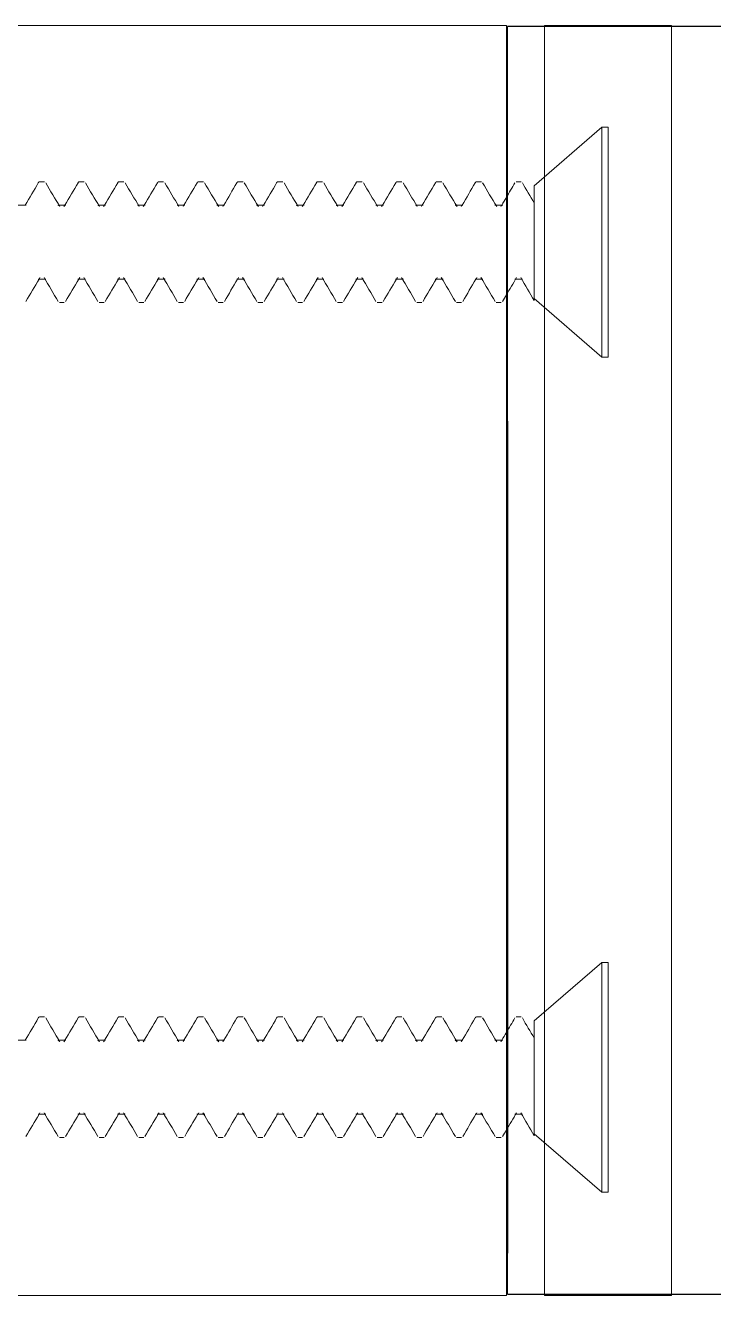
# Model space of a CAD drawing. Header units: inches. Extents: x 0 to 7, y 0 to 11.2.
# Drawn here: x 2.325 to 3.408, y 8.665 to 10.665 of the extents above; entities that cross this region are included whole.
import ezdxf

# ---------------------------------------------------------------- set-up
doc = ezdxf.new("R2010")
doc.units = ezdxf.units.IN
doc.header["$LTSCALE"] = 0.5
doc.header["$MEASUREMENT"] = 0
for name, color, linetype, lineweight in [('FABRIC-ROLL', 7, 'Continuous', 30), ('SHADE-BRACKET', 7, 'Continuous', 30), ('SHADE-BRACKET_SCREW', 7, 'Continuous', 5), ('SUB-BRACKET', 7, 'Continuous', 18)]:
    doc.layers.add(name, color=color, linetype=linetype, lineweight=lineweight)

# ---------------------------------------------------------------- blocks, each defined once
blk = doc.blocks.new('SCREWS-085601')
at = {"layer": 'SHADE-BRACKET_SCREW', "extrusion": (0, 1, 0)}
for p, q in [((-2.2485, 4.909), (-2.3545, 4.8169)), ((-2.2485, 4.547), (-2.2485, 4.909)), ((-2.2385, 4.909), (-2.2485, 4.909)), ((-2.2385, 4.909), (-2.2385, 4.547)), ((-3.1252, 4.823), (-3.133, 4.823)), ((-3.0627, 4.823), (-3.0705, 4.823)), ((-3.0002, 4.823), (-3.008, 4.823)), ((-2.9377, 4.823), (-2.9455, 4.823)), ((-2.8752, 4.823), (-2.883, 4.823)), ((-2.8127, 4.823), (-2.8205, 4.823)), ((-2.7502, 4.823), (-2.758, 4.823)), ((-2.6877, 4.823), (-2.6955, 4.823)), ((-2.6252, 4.823), (-2.633, 4.823)), ((-2.5627, 4.823), (-2.5705, 4.823)), ((-2.5002, 4.823), (-2.508, 4.823)), ((-2.4377, 4.823), (-2.4455, 4.823)), ((-2.3752, 4.823), (-2.383, 4.823)), ((-2.3545, 4.8169), (-2.3545, 4.6392)), ((-3.1542, 4.7863), (-3.1665, 4.7863)), ((-3.0917, 4.7863), (-3.104, 4.7863)), ((-3.0292, 4.7863), (-3.0415, 4.7863)), ((-2.9667, 4.7863), (-2.979, 4.7863)), ((-2.9042, 4.7863), (-2.9165, 4.7863)), ((-2.8417, 4.7863), (-2.854, 4.7863)), ((-2.7792, 4.7863), (-2.7915, 4.7863)), ((-2.7167, 4.7863), (-2.729, 4.7863)), ((-2.6542, 4.7863), (-2.6665, 4.7863)), ((-2.5917, 4.7863), (-2.604, 4.7863)), ((-2.5292, 4.7863), (-2.5415, 4.7863)), ((-2.4667, 4.7863), (-2.479, 4.7863)), ((-2.4042, 4.7863), (-2.4165, 4.7863)), ((-3.123, 4.6698), (-3.1353, 4.6698)), ((-3.0605, 4.6698), (-3.0728, 4.6698)), ((-2.998, 4.6698), (-3.0103, 4.6698)), ((-2.9355, 4.6698), (-2.9478, 4.6698)), ((-2.873, 4.6698), (-2.8853, 4.6698)), ((-2.8105, 4.6698), (-2.8228, 4.6698)), ((-2.748, 4.6698), (-2.7603, 4.6698)), ((-2.6855, 4.6698), (-2.6978, 4.6698)), ((-2.623, 4.6698), (-2.6353, 4.6698)), ((-2.5605, 4.6698), (-2.5728, 4.6698)), ((-2.498, 4.6698), (-2.5103, 4.6698)), ((-2.4355, 4.6698), (-2.4478, 4.6698)), ((-2.373, 4.6698), (-2.3853, 4.6698)), ((-3.1018, 4.633), (-3.094, 4.633)), ((-3.0393, 4.633), (-3.0315, 4.633)), ((-2.9768, 4.633), (-2.969, 4.633)), ((-2.9143, 4.633), (-2.9065, 4.633)), ((-2.8518, 4.633), (-2.844, 4.633)), ((-2.7893, 4.633), (-2.7815, 4.633)), ((-2.7268, 4.633), (-2.719, 4.633)), ((-2.6643, 4.633), (-2.6565, 4.633)), ((-2.6018, 4.633), (-2.594, 4.633)), ((-2.5393, 4.633), (-2.5315, 4.633)), ((-2.4768, 4.633), (-2.469, 4.633)), ((-2.4143, 4.633), (-2.4065, 4.633)), ((-2.2485, 4.547), (-2.3545, 4.6392)), ((-2.2385, 4.547), (-2.2485, 4.547)), ((-2.2485, 3.594), (-2.3545, 3.5019)), ((-2.2485, 3.232), (-2.2485, 3.594)), ((-2.2385, 3.594), (-2.2485, 3.594)), ((-2.2385, 3.594), (-2.2385, 3.232)), ((-3.1252, 3.508), (-3.133, 3.508)), ((-3.0627, 3.508), (-3.0705, 3.508)), ((-3.0002, 3.508), (-3.008, 3.508)), ((-2.9377, 3.508), (-2.9455, 3.508)), ((-2.8752, 3.508), (-2.883, 3.508)), ((-2.8127, 3.508), (-2.8205, 3.508)), ((-2.7502, 3.508), (-2.758, 3.508)), ((-2.6877, 3.508), (-2.6955, 3.508)), ((-2.6252, 3.508), (-2.633, 3.508)), ((-2.5627, 3.508), (-2.5705, 3.508)), ((-2.5002, 3.508), (-2.508, 3.508)), ((-2.4377, 3.508), (-2.4455, 3.508)), ((-2.3752, 3.508), (-2.383, 3.508)), ((-2.3545, 3.5019), (-2.3545, 3.3242)), ((-3.1542, 3.4713), (-3.1665, 3.4713)), ((-3.0917, 3.4713), (-3.104, 3.4713)), ((-3.0292, 3.4713), (-3.0415, 3.4713)), ((-2.9667, 3.4713), (-2.979, 3.4713)), ((-2.9042, 3.4713), (-2.9165, 3.4713)), ((-2.8417, 3.4713), (-2.854, 3.4713)), ((-2.7792, 3.4713), (-2.7915, 3.4713)), ((-2.7167, 3.4713), (-2.729, 3.4713)), ((-2.6542, 3.4713), (-2.6665, 3.4713)), ((-2.5917, 3.4713), (-2.604, 3.4713)), ((-2.5292, 3.4713), (-2.5415, 3.4713)), ((-2.4667, 3.4713), (-2.479, 3.4713)), ((-2.4042, 3.4713), (-2.4165, 3.4713)), ((-3.123, 3.3548), (-3.1353, 3.3548)), ((-3.0605, 3.3548), (-3.0728, 3.3548)), ((-2.998, 3.3548), (-3.0103, 3.3548)), ((-2.9355, 3.3548), (-2.9478, 3.3548)), ((-2.873, 3.3548), (-2.8853, 3.3548)), ((-2.8105, 3.3548), (-2.8228, 3.3548)), ((-2.748, 3.3548), (-2.7603, 3.3548)), ((-2.6855, 3.3548), (-2.6978, 3.3548)), ((-2.623, 3.3548), (-2.6353, 3.3548)), ((-2.5605, 3.3548), (-2.5728, 3.3548)), ((-2.498, 3.3548), (-2.5103, 3.3548)), ((-2.4355, 3.3548), (-2.4478, 3.3548)), ((-2.373, 3.3548), (-2.3853, 3.3548)), ((-2.2485, 3.232), (-2.3545, 3.3242)), ((-3.1018, 3.318), (-3.094, 3.318)), ((-3.0393, 3.318), (-3.0315, 3.318)), ((-2.9768, 3.318), (-2.969, 3.318)), ((-2.9143, 3.318), (-2.9065, 3.318)), ((-2.8518, 3.318), (-2.844, 3.318)), ((-2.7893, 3.318), (-2.7815, 3.318)), ((-2.7268, 3.318), (-2.719, 3.318)), ((-2.6643, 3.318), (-2.6565, 3.318)), ((-2.6018, 3.318), (-2.594, 3.318)), ((-2.5393, 3.318), (-2.5315, 3.318)), ((-2.4768, 3.318), (-2.469, 3.318)), ((-2.4143, 3.318), (-2.4065, 3.318)), ((-2.2385, 3.232), (-2.2485, 3.232))]:
    blk.add_line(p, q, dxfattribs=at)
at = {"layer": 'SHADE-BRACKET_SCREW'}
for points in [[(-3.1557, 4.7863), (-3.1487, 4.798), (-3.1418, 4.8097), (-3.1349, 4.8214)], [(-3.1233, 4.8214), (-3.116, 4.8089), (-3.1086, 4.7964), (-3.1011, 4.784)], [(-3.0932, 4.7863), (-3.0862, 4.798), (-3.0793, 4.8097), (-3.0724, 4.8214)], [(-3.0608, 4.8214), (-3.0535, 4.8089), (-3.0461, 4.7964), (-3.0386, 4.784)], [(-3.0307, 4.7863), (-3.0237, 4.798), (-3.0168, 4.8097), (-3.0099, 4.8214)], [(-2.9983, 4.8214), (-2.991, 4.8089), (-2.9836, 4.7964), (-2.9761, 4.784)], [(-2.9682, 4.7863), (-2.9612, 4.798), (-2.9543, 4.8097), (-2.9474, 4.8214)], [(-2.9358, 4.8214), (-2.9285, 4.8089), (-2.9211, 4.7964), (-2.9136, 4.784)], [(-2.9057, 4.7863), (-2.8987, 4.798), (-2.8918, 4.8097), (-2.8849, 4.8214)], [(-2.8733, 4.8214), (-2.866, 4.8089), (-2.8586, 4.7964), (-2.8511, 4.784)], [(-2.8432, 4.7863), (-2.8362, 4.798), (-2.8293, 4.8097), (-2.8224, 4.8214)], [(-2.8108, 4.8214), (-2.8035, 4.8089), (-2.7961, 4.7964), (-2.7886, 4.784)], [(-2.7807, 4.7863), (-2.7737, 4.798), (-2.7668, 4.8097), (-2.7599, 4.8214)], [(-2.7483, 4.8214), (-2.741, 4.8089), (-2.7336, 4.7964), (-2.7261, 4.784)], [(-2.7182, 4.7863), (-2.7112, 4.798), (-2.7043, 4.8097), (-2.6974, 4.8214)], [(-2.6858, 4.8214), (-2.6785, 4.8089), (-2.6711, 4.7964), (-2.6636, 4.784)], [(-2.6557, 4.7863), (-2.6487, 4.798), (-2.6418, 4.8097), (-2.6349, 4.8214)], [(-2.6233, 4.8214), (-2.616, 4.8089), (-2.6086, 4.7964), (-2.6011, 4.784)], [(-2.5932, 4.7863), (-2.5862, 4.798), (-2.5793, 4.8097), (-2.5724, 4.8214)], [(-2.5608, 4.8214), (-2.5535, 4.8089), (-2.5461, 4.7964), (-2.5386, 4.784)], [(-2.5307, 4.7863), (-2.5237, 4.798), (-2.5168, 4.8097), (-2.5099, 4.8214)], [(-2.4983, 4.8214), (-2.491, 4.8089), (-2.4836, 4.7964), (-2.4761, 4.784)], [(-2.4682, 4.7863), (-2.4612, 4.798), (-2.4543, 4.8097), (-2.4474, 4.8214)], [(-2.4358, 4.8214), (-2.4285, 4.8089), (-2.4211, 4.7964), (-2.4136, 4.784)], [(-2.3985, 4.7984), (-2.394, 4.8061), (-2.3894, 4.8138), (-2.3849, 4.8214)], [(-2.3733, 4.8214), (-2.3671, 4.8108), (-2.3608, 4.8002), (-2.3545, 4.7896)], [(-3.0947, 4.784), (-3.0942, 4.7847), (-3.0937, 4.7855), (-3.0932, 4.7863)], [(-3.0322, 4.784), (-3.0317, 4.7847), (-3.0312, 4.7855), (-3.0307, 4.7863)], [(-2.9697, 4.784), (-2.9692, 4.7847), (-2.9687, 4.7855), (-2.9682, 4.7863)], [(-2.9072, 4.784), (-2.9067, 4.7847), (-2.9062, 4.7855), (-2.9057, 4.7863)], [(-2.8447, 4.784), (-2.8442, 4.7847), (-2.8437, 4.7855), (-2.8432, 4.7863)], [(-2.7822, 4.784), (-2.7817, 4.7847), (-2.7812, 4.7855), (-2.7807, 4.7863)], [(-2.7197, 4.784), (-2.7192, 4.7847), (-2.7187, 4.7855), (-2.7182, 4.7863)], [(-2.6572, 4.784), (-2.6567, 4.7847), (-2.6562, 4.7855), (-2.6557, 4.7863)], [(-2.5947, 4.784), (-2.5942, 4.7847), (-2.5937, 4.7855), (-2.5932, 4.7863)], [(-2.5322, 4.784), (-2.5317, 4.7847), (-2.5312, 4.7855), (-2.5307, 4.7863)], [(-2.4697, 4.784), (-2.4692, 4.7847), (-2.4687, 4.7855), (-2.4682, 4.7863)], [(-2.4072, 4.784), (-2.4067, 4.7847), (-2.4062, 4.7855), (-2.4057, 4.7863)], [(-2.4057, 4.7863), (-2.4033, 4.7904), (-2.4009, 4.7944), (-2.3985, 4.7984)], [(-3.1338, 4.6698), (-3.1408, 4.6581), (-3.1477, 4.6464), (-3.1546, 4.6347)], [(-3.1323, 4.6721), (-3.1328, 4.6713), (-3.1333, 4.6706), (-3.1338, 4.6698)], [(-3.1037, 4.6347), (-3.111, 4.6472), (-3.1184, 4.6597), (-3.1259, 4.6721)], [(-3.0713, 4.6698), (-3.0783, 4.6581), (-3.0852, 4.6464), (-3.0921, 4.6347)], [(-3.0698, 4.6721), (-3.0703, 4.6713), (-3.0708, 4.6706), (-3.0713, 4.6698)], [(-3.0412, 4.6347), (-3.0485, 4.6472), (-3.0559, 4.6597), (-3.0634, 4.6721)], [(-3.0088, 4.6698), (-3.0158, 4.6581), (-3.0227, 4.6464), (-3.0296, 4.6347)], [(-3.0073, 4.6721), (-3.0078, 4.6713), (-3.0083, 4.6706), (-3.0088, 4.6698)], [(-2.9787, 4.6347), (-2.986, 4.6472), (-2.9934, 4.6597), (-3.0009, 4.6721)], [(-2.9463, 4.6698), (-2.9533, 4.6581), (-2.9602, 4.6464), (-2.9671, 4.6347)], [(-2.9448, 4.6721), (-2.9453, 4.6713), (-2.9458, 4.6706), (-2.9463, 4.6698)], [(-2.9162, 4.6347), (-2.9235, 4.6472), (-2.9309, 4.6597), (-2.9384, 4.6721)], [(-2.8838, 4.6698), (-2.8908, 4.6581), (-2.8977, 4.6464), (-2.9046, 4.6347)], [(-2.8823, 4.6721), (-2.8828, 4.6713), (-2.8833, 4.6706), (-2.8838, 4.6698)], [(-2.8537, 4.6347), (-2.861, 4.6472), (-2.8684, 4.6597), (-2.8759, 4.6721)], [(-2.8213, 4.6698), (-2.8283, 4.6581), (-2.8352, 4.6464), (-2.8421, 4.6347)], [(-2.8198, 4.6721), (-2.8203, 4.6713), (-2.8208, 4.6706), (-2.8213, 4.6698)], [(-2.7912, 4.6347), (-2.7985, 4.6472), (-2.8059, 4.6597), (-2.8134, 4.6721)], [(-2.7588, 4.6698), (-2.7658, 4.6581), (-2.7727, 4.6464), (-2.7796, 4.6347)], [(-2.7573, 4.6721), (-2.7578, 4.6713), (-2.7583, 4.6706), (-2.7588, 4.6698)], [(-2.7287, 4.6347), (-2.736, 4.6472), (-2.7434, 4.6597), (-2.7509, 4.6721)], [(-2.6963, 4.6698), (-2.7033, 4.6581), (-2.7102, 4.6464), (-2.7171, 4.6347)], [(-2.6948, 4.6721), (-2.6953, 4.6713), (-2.6958, 4.6706), (-2.6963, 4.6698)], [(-2.6662, 4.6347), (-2.6735, 4.6472), (-2.6809, 4.6597), (-2.6884, 4.6721)], [(-2.6338, 4.6698), (-2.6408, 4.6581), (-2.6477, 4.6464), (-2.6546, 4.6347)], [(-2.6323, 4.6721), (-2.6328, 4.6713), (-2.6333, 4.6706), (-2.6338, 4.6698)], [(-2.6037, 4.6347), (-2.611, 4.6472), (-2.6184, 4.6597), (-2.6259, 4.6721)], [(-2.5713, 4.6698), (-2.5783, 4.6581), (-2.5852, 4.6464), (-2.5921, 4.6347)], [(-2.5698, 4.6721), (-2.5703, 4.6713), (-2.5708, 4.6706), (-2.5713, 4.6698)], [(-2.5412, 4.6347), (-2.5485, 4.6472), (-2.5559, 4.6597), (-2.5634, 4.6721)], [(-2.5088, 4.6698), (-2.5158, 4.6581), (-2.5227, 4.6464), (-2.5296, 4.6347)], [(-2.5073, 4.6721), (-2.5078, 4.6713), (-2.5083, 4.6706), (-2.5088, 4.6698)], [(-2.4787, 4.6347), (-2.486, 4.6472), (-2.4934, 4.6597), (-2.5009, 4.6721)], [(-2.4463, 4.6698), (-2.4533, 4.6581), (-2.4602, 4.6464), (-2.4671, 4.6347)], [(-2.4448, 4.6721), (-2.4453, 4.6713), (-2.4458, 4.6706), (-2.4463, 4.6698)], [(-2.4162, 4.6347), (-2.4235, 4.6472), (-2.4309, 4.6597), (-2.4384, 4.6721)], [(-2.3823, 4.6721), (-2.3878, 4.6631), (-2.3931, 4.654), (-2.3985, 4.645)], [(-2.3545, 4.636), (-2.3616, 4.6481), (-2.3687, 4.6602), (-2.3759, 4.6721)], [(-2.3985, 4.645), (-2.4005, 4.6415), (-2.4025, 4.6381), (-2.4046, 4.6347)], [(-2.3545, 4.636), (-2.3545, 4.636), (-2.3545, 4.6361), (-2.3545, 4.6392)], [(-3.1557, 3.4713), (-3.1487, 3.483), (-3.1418, 3.4947), (-3.1349, 3.5064)], [(-3.1233, 3.5064), (-3.116, 3.4939), (-3.1086, 3.4814), (-3.1011, 3.469)], [(-3.0932, 3.4713), (-3.0862, 3.483), (-3.0793, 3.4947), (-3.0724, 3.5064)], [(-3.0608, 3.5064), (-3.0535, 3.4939), (-3.0461, 3.4814), (-3.0386, 3.469)], [(-3.0307, 3.4713), (-3.0237, 3.483), (-3.0168, 3.4947), (-3.0099, 3.5064)], [(-2.9983, 3.5064), (-2.991, 3.4939), (-2.9836, 3.4814), (-2.9761, 3.469)], [(-2.9682, 3.4713), (-2.9612, 3.483), (-2.9543, 3.4947), (-2.9474, 3.5064)], [(-2.9358, 3.5064), (-2.9285, 3.4939), (-2.9211, 3.4814), (-2.9136, 3.469)], [(-2.9057, 3.4713), (-2.8987, 3.483), (-2.8918, 3.4947), (-2.8849, 3.5064)], [(-2.8733, 3.5064), (-2.866, 3.4939), (-2.8586, 3.4814), (-2.8511, 3.469)], [(-2.8432, 3.4713), (-2.8362, 3.483), (-2.8293, 3.4947), (-2.8224, 3.5064)], [(-2.8108, 3.5064), (-2.8035, 3.4939), (-2.7961, 3.4814), (-2.7886, 3.469)], [(-2.7807, 3.4713), (-2.7737, 3.483), (-2.7668, 3.4947), (-2.7599, 3.5064)], [(-2.7483, 3.5064), (-2.741, 3.4939), (-2.7336, 3.4814), (-2.7261, 3.469)], [(-2.7182, 3.4713), (-2.7112, 3.483), (-2.7043, 3.4947), (-2.6974, 3.5064)], [(-2.6858, 3.5064), (-2.6785, 3.4939), (-2.6711, 3.4814), (-2.6636, 3.469)], [(-2.6557, 3.4713), (-2.6487, 3.483), (-2.6418, 3.4947), (-2.6349, 3.5064)], [(-2.6233, 3.5064), (-2.616, 3.4939), (-2.6086, 3.4814), (-2.6011, 3.469)], [(-2.5932, 3.4713), (-2.5862, 3.483), (-2.5793, 3.4947), (-2.5724, 3.5064)], [(-2.5608, 3.5064), (-2.5535, 3.4939), (-2.5461, 3.4814), (-2.5386, 3.469)], [(-2.5307, 3.4713), (-2.5237, 3.483), (-2.5168, 3.4947), (-2.5099, 3.5064)], [(-2.4983, 3.5064), (-2.491, 3.4939), (-2.4836, 3.4814), (-2.4761, 3.469)], [(-2.4682, 3.4713), (-2.4612, 3.483), (-2.4543, 3.4947), (-2.4474, 3.5064)], [(-2.4358, 3.5064), (-2.4285, 3.4939), (-2.4211, 3.4814), (-2.4136, 3.469)], [(-2.3985, 3.4834), (-2.394, 3.4911), (-2.3894, 3.4988), (-2.3849, 3.5064)], [(-2.3733, 3.5064), (-2.3671, 3.4958), (-2.3608, 3.4852), (-2.3545, 3.4746)], [(-2.4057, 3.4713), (-2.4033, 3.4754), (-2.4009, 3.4794), (-2.3985, 3.4834)], [(-3.0947, 3.469), (-3.0942, 3.4697), (-3.0937, 3.4705), (-3.0932, 3.4713)], [(-3.0322, 3.469), (-3.0317, 3.4697), (-3.0312, 3.4705), (-3.0307, 3.4713)], [(-2.9697, 3.469), (-2.9692, 3.4697), (-2.9687, 3.4705), (-2.9682, 3.4713)], [(-2.9072, 3.469), (-2.9067, 3.4697), (-2.9062, 3.4705), (-2.9057, 3.4713)], [(-2.8447, 3.469), (-2.8442, 3.4697), (-2.8437, 3.4705), (-2.8432, 3.4713)], [(-2.7822, 3.469), (-2.7817, 3.4697), (-2.7812, 3.4705), (-2.7807, 3.4713)], [(-2.7197, 3.469), (-2.7192, 3.4697), (-2.7187, 3.4705), (-2.7182, 3.4713)], [(-2.6572, 3.469), (-2.6567, 3.4697), (-2.6562, 3.4705), (-2.6557, 3.4713)], [(-2.5947, 3.469), (-2.5942, 3.4697), (-2.5937, 3.4705), (-2.5932, 3.4713)], [(-2.5322, 3.469), (-2.5317, 3.4697), (-2.5312, 3.4705), (-2.5307, 3.4713)], [(-2.4697, 3.469), (-2.4692, 3.4697), (-2.4687, 3.4705), (-2.4682, 3.4713)], [(-2.4072, 3.469), (-2.4067, 3.4697), (-2.4062, 3.4705), (-2.4057, 3.4713)], [(-3.1338, 3.3548), (-3.1408, 3.3431), (-3.1477, 3.3314), (-3.1546, 3.3197)], [(-3.1323, 3.3571), (-3.1328, 3.3563), (-3.1333, 3.3556), (-3.1338, 3.3548)], [(-3.1037, 3.3197), (-3.111, 3.3322), (-3.1184, 3.3447), (-3.1259, 3.3571)], [(-3.0713, 3.3548), (-3.0783, 3.3431), (-3.0852, 3.3314), (-3.0921, 3.3197)], [(-3.0698, 3.3571), (-3.0703, 3.3563), (-3.0708, 3.3556), (-3.0713, 3.3548)], [(-3.0412, 3.3197), (-3.0485, 3.3322), (-3.0559, 3.3447), (-3.0634, 3.3571)], [(-3.0088, 3.3548), (-3.0158, 3.3431), (-3.0227, 3.3314), (-3.0296, 3.3197)], [(-3.0073, 3.3571), (-3.0078, 3.3563), (-3.0083, 3.3556), (-3.0088, 3.3548)], [(-2.9787, 3.3197), (-2.986, 3.3322), (-2.9934, 3.3447), (-3.0009, 3.3571)], [(-2.9463, 3.3548), (-2.9533, 3.3431), (-2.9602, 3.3314), (-2.9671, 3.3197)], [(-2.9448, 3.3571), (-2.9453, 3.3563), (-2.9458, 3.3556), (-2.9463, 3.3548)], [(-2.9162, 3.3197), (-2.9235, 3.3322), (-2.9309, 3.3447), (-2.9384, 3.3571)], [(-2.8838, 3.3548), (-2.8908, 3.3431), (-2.8977, 3.3314), (-2.9046, 3.3197)], [(-2.8823, 3.3571), (-2.8828, 3.3563), (-2.8833, 3.3556), (-2.8838, 3.3548)], [(-2.8537, 3.3197), (-2.861, 3.3322), (-2.8684, 3.3447), (-2.8759, 3.3571)], [(-2.8213, 3.3548), (-2.8283, 3.3431), (-2.8352, 3.3314), (-2.8421, 3.3197)], [(-2.8198, 3.3571), (-2.8203, 3.3563), (-2.8208, 3.3556), (-2.8213, 3.3548)], [(-2.7912, 3.3197), (-2.7985, 3.3322), (-2.8059, 3.3447), (-2.8134, 3.3571)], [(-2.7588, 3.3548), (-2.7658, 3.3431), (-2.7727, 3.3314), (-2.7796, 3.3197)], [(-2.7573, 3.3571), (-2.7578, 3.3563), (-2.7583, 3.3556), (-2.7588, 3.3548)], [(-2.7287, 3.3197), (-2.736, 3.3322), (-2.7434, 3.3447), (-2.7509, 3.3571)], [(-2.6963, 3.3548), (-2.7033, 3.3431), (-2.7102, 3.3314), (-2.7171, 3.3197)], [(-2.6948, 3.3571), (-2.6953, 3.3563), (-2.6958, 3.3556), (-2.6963, 3.3548)], [(-2.6662, 3.3197), (-2.6735, 3.3322), (-2.6809, 3.3447), (-2.6884, 3.3571)], [(-2.6338, 3.3548), (-2.6408, 3.3431), (-2.6477, 3.3314), (-2.6546, 3.3197)], [(-2.6323, 3.3571), (-2.6328, 3.3563), (-2.6333, 3.3556), (-2.6338, 3.3548)], [(-2.6037, 3.3197), (-2.611, 3.3322), (-2.6184, 3.3447), (-2.6259, 3.3571)], [(-2.5713, 3.3548), (-2.5783, 3.3431), (-2.5852, 3.3314), (-2.5921, 3.3197)], [(-2.5698, 3.3571), (-2.5703, 3.3563), (-2.5708, 3.3556), (-2.5713, 3.3548)], [(-2.5412, 3.3197), (-2.5485, 3.3322), (-2.5559, 3.3447), (-2.5634, 3.3571)], [(-2.5088, 3.3548), (-2.5158, 3.3431), (-2.5227, 3.3314), (-2.5296, 3.3197)], [(-2.5073, 3.3571), (-2.5078, 3.3563), (-2.5083, 3.3556), (-2.5088, 3.3548)], [(-2.4787, 3.3197), (-2.486, 3.3322), (-2.4934, 3.3447), (-2.5009, 3.3571)], [(-2.4463, 3.3548), (-2.4533, 3.3431), (-2.4602, 3.3314), (-2.4671, 3.3197)], [(-2.4448, 3.3571), (-2.4453, 3.3563), (-2.4458, 3.3556), (-2.4463, 3.3548)], [(-2.4162, 3.3197), (-2.4235, 3.3322), (-2.4309, 3.3447), (-2.4384, 3.3571)], [(-2.3823, 3.3571), (-2.3878, 3.3481), (-2.3931, 3.339), (-2.3985, 3.33)], [(-2.3545, 3.321), (-2.3616, 3.3331), (-2.3687, 3.3452), (-2.3759, 3.3571)], [(-2.3985, 3.33), (-2.4005, 3.3265), (-2.4025, 3.3231), (-2.4046, 3.3197)], [(-2.3545, 3.321), (-2.3545, 3.321), (-2.3545, 3.3211), (-2.3545, 3.3242)]]:
    blk.add_open_spline(points, degree=3, dxfattribs=at)
for points, knots in [([(-3.1349, 4.8214), (-3.1348, 4.8216), (-3.1347, 4.8218), (-3.1341, 4.8227), (-3.1336, 4.823), (-3.133, 4.823)], [-0.04485565, -0.04485565, -0.04485565, -0.04485565, -0.03658693, -0.03658693, 0, 0, 0, 0]), ([(-3.0724, 4.8214), (-3.0723, 4.8216), (-3.0722, 4.8218), (-3.0716, 4.8227), (-3.0711, 4.823), (-3.0705, 4.823)], [-0.04485565, -0.04485565, -0.04485565, -0.04485565, -0.03658693, -0.03658693, 0, 0, 0, 0]), ([(-3.0099, 4.8214), (-3.0098, 4.8216), (-3.0097, 4.8218), (-3.0091, 4.8227), (-3.0086, 4.823), (-3.008, 4.823)], [-0.04485565, -0.04485565, -0.04485565, -0.04485565, -0.03658693, -0.03658693, 0, 0, 0, 0]), ([(-2.9474, 4.8214), (-2.9473, 4.8216), (-2.9472, 4.8218), (-2.9466, 4.8227), (-2.9461, 4.823), (-2.9455, 4.823)], [-0.04485565, -0.04485565, -0.04485565, -0.04485565, -0.03658693, -0.03658693, 0, 0, 0, 0]), ([(-2.8849, 4.8214), (-2.8848, 4.8216), (-2.8847, 4.8218), (-2.8841, 4.8227), (-2.8836, 4.823), (-2.883, 4.823)], [-0.04485565, -0.04485565, -0.04485565, -0.04485565, -0.03658693, -0.03658693, 0, 0, 0, 0]), ([(-2.8224, 4.8214), (-2.8223, 4.8216), (-2.8222, 4.8218), (-2.8216, 4.8227), (-2.8211, 4.823), (-2.8205, 4.823)], [-0.04485565, -0.04485565, -0.04485565, -0.04485565, -0.03658693, -0.03658693, 0, 0, 0, 0]), ([(-2.7599, 4.8214), (-2.7598, 4.8216), (-2.7597, 4.8218), (-2.7591, 4.8227), (-2.7586, 4.823), (-2.758, 4.823)], [-0.04485565, -0.04485565, -0.04485565, -0.04485565, -0.03658693, -0.03658693, 0, 0, 0, 0]), ([(-2.6974, 4.8214), (-2.6973, 4.8216), (-2.6972, 4.8218), (-2.6966, 4.8227), (-2.6961, 4.823), (-2.6955, 4.823)], [-0.04485565, -0.04485565, -0.04485565, -0.04485565, -0.03658693, -0.03658693, 0, 0, 0, 0]), ([(-2.6349, 4.8214), (-2.6348, 4.8216), (-2.6347, 4.8218), (-2.6341, 4.8227), (-2.6336, 4.823), (-2.633, 4.823)], [-0.04485565, -0.04485565, -0.04485565, -0.04485565, -0.03658693, -0.03658693, 0, 0, 0, 0]), ([(-2.5724, 4.8214), (-2.5723, 4.8216), (-2.5722, 4.8218), (-2.5716, 4.8227), (-2.5711, 4.823), (-2.5705, 4.823)], [-0.04485565, -0.04485565, -0.04485565, -0.04485565, -0.03658693, -0.03658693, 0, 0, 0, 0]), ([(-2.5099, 4.8214), (-2.5098, 4.8216), (-2.5097, 4.8218), (-2.5091, 4.8227), (-2.5086, 4.823), (-2.508, 4.823)], [-0.04485565, -0.04485565, -0.04485565, -0.04485565, -0.03658693, -0.03658693, 0, 0, 0, 0]), ([(-2.4474, 4.8214), (-2.4473, 4.8216), (-2.4472, 4.8218), (-2.4466, 4.8227), (-2.4461, 4.823), (-2.4455, 4.823)], [-0.04485565, -0.04485565, -0.04485565, -0.04485565, -0.03658693, -0.03658693, 0, 0, 0, 0]), ([(-3.104, 4.7863), (-3.1035, 4.7863), (-3.103, 4.7861), (-3.102, 4.7853), (-3.1015, 4.7847), (-3.1011, 4.784)], [0, 0, 0, 0, 0.02262006, 0.02262006, 0.04305702, 0.04305702, 0.04305702, 0.04305702]), ([(-3.0415, 4.7863), (-3.041, 4.7863), (-3.0405, 4.7861), (-3.0395, 4.7853), (-3.039, 4.7847), (-3.0386, 4.784)], [0, 0, 0, 0, 0.02262006, 0.02262006, 0.04305702, 0.04305702, 0.04305702, 0.04305702]), ([(-2.979, 4.7863), (-2.9785, 4.7863), (-2.978, 4.7861), (-2.977, 4.7853), (-2.9765, 4.7847), (-2.9761, 4.784)], [0, 0, 0, 0, 0.02262006, 0.02262006, 0.04305702, 0.04305702, 0.04305702, 0.04305702]), ([(-2.9165, 4.7863), (-2.916, 4.7863), (-2.9155, 4.7861), (-2.9145, 4.7853), (-2.914, 4.7847), (-2.9136, 4.784)], [0, 0, 0, 0, 0.02262006, 0.02262006, 0.04305702, 0.04305702, 0.04305702, 0.04305702]), ([(-2.854, 4.7863), (-2.8535, 4.7863), (-2.853, 4.7861), (-2.852, 4.7853), (-2.8515, 4.7847), (-2.8511, 4.784)], [0, 0, 0, 0, 0.02262006, 0.02262006, 0.04305702, 0.04305702, 0.04305702, 0.04305702]), ([(-2.7915, 4.7863), (-2.791, 4.7863), (-2.7905, 4.7861), (-2.7895, 4.7853), (-2.789, 4.7847), (-2.7886, 4.784)], [0, 0, 0, 0, 0.02262006, 0.02262006, 0.04305702, 0.04305702, 0.04305702, 0.04305702]), ([(-2.729, 4.7863), (-2.7285, 4.7863), (-2.728, 4.7861), (-2.727, 4.7853), (-2.7265, 4.7847), (-2.7261, 4.784)], [0, 0, 0, 0, 0.02262006, 0.02262006, 0.04305702, 0.04305702, 0.04305702, 0.04305702]), ([(-2.6665, 4.7863), (-2.666, 4.7863), (-2.6655, 4.7861), (-2.6645, 4.7853), (-2.664, 4.7847), (-2.6636, 4.784)], [0, 0, 0, 0, 0.02262006, 0.02262006, 0.04305702, 0.04305702, 0.04305702, 0.04305702]), ([(-2.604, 4.7863), (-2.6035, 4.7863), (-2.603, 4.7861), (-2.602, 4.7853), (-2.6015, 4.7847), (-2.6011, 4.784)], [0, 0, 0, 0, 0.02262006, 0.02262006, 0.04305702, 0.04305702, 0.04305702, 0.04305702]), ([(-2.5415, 4.7863), (-2.541, 4.7863), (-2.5405, 4.7861), (-2.5395, 4.7853), (-2.539, 4.7847), (-2.5386, 4.784)], [0, 0, 0, 0, 0.02262006, 0.02262006, 0.04305702, 0.04305702, 0.04305702, 0.04305702]), ([(-2.479, 4.7863), (-2.4785, 4.7863), (-2.478, 4.7861), (-2.477, 4.7853), (-2.4765, 4.7847), (-2.4761, 4.784)], [0, 0, 0, 0, 0.02262006, 0.02262006, 0.04305702, 0.04305702, 0.04305702, 0.04305702]), ([(-3.123, 4.6698), (-3.1235, 4.6698), (-3.124, 4.67), (-3.125, 4.6708), (-3.1255, 4.6714), (-3.1259, 4.6721)], [0, 0, 0, 0, 0.02262006, 0.02262006, 0.04305702, 0.04305702, 0.04305702, 0.04305702]), ([(-3.0605, 4.6698), (-3.061, 4.6698), (-3.0615, 4.67), (-3.0625, 4.6708), (-3.063, 4.6714), (-3.0634, 4.6721)], [0, 0, 0, 0, 0.02262006, 0.02262006, 0.04305702, 0.04305702, 0.04305702, 0.04305702]), ([(-2.998, 4.6698), (-2.9985, 4.6698), (-2.999, 4.67), (-3, 4.6708), (-3.0005, 4.6714), (-3.0009, 4.6721)], [0, 0, 0, 0, 0.02262006, 0.02262006, 0.04305702, 0.04305702, 0.04305702, 0.04305702]), ([(-2.9355, 4.6698), (-2.936, 4.6698), (-2.9365, 4.67), (-2.9375, 4.6708), (-2.938, 4.6714), (-2.9384, 4.6721)], [0, 0, 0, 0, 0.02262006, 0.02262006, 0.04305702, 0.04305702, 0.04305702, 0.04305702]), ([(-2.873, 4.6698), (-2.8735, 4.6698), (-2.874, 4.67), (-2.875, 4.6708), (-2.8755, 4.6714), (-2.8759, 4.6721)], [0, 0, 0, 0, 0.02262006, 0.02262006, 0.04305702, 0.04305702, 0.04305702, 0.04305702]), ([(-2.8105, 4.6698), (-2.811, 4.6698), (-2.8115, 4.67), (-2.8125, 4.6708), (-2.813, 4.6714), (-2.8134, 4.6721)], [0, 0, 0, 0, 0.02262006, 0.02262006, 0.04305702, 0.04305702, 0.04305702, 0.04305702]), ([(-2.748, 4.6698), (-2.7485, 4.6698), (-2.749, 4.67), (-2.75, 4.6708), (-2.7505, 4.6714), (-2.7509, 4.6721)], [0, 0, 0, 0, 0.02262006, 0.02262006, 0.04305702, 0.04305702, 0.04305702, 0.04305702]), ([(-2.6855, 4.6698), (-2.686, 4.6698), (-2.6865, 4.67), (-2.6875, 4.6708), (-2.688, 4.6714), (-2.6884, 4.6721)], [0, 0, 0, 0, 0.02262006, 0.02262006, 0.04305702, 0.04305702, 0.04305702, 0.04305702]), ([(-2.623, 4.6698), (-2.6235, 4.6698), (-2.624, 4.67), (-2.625, 4.6708), (-2.6255, 4.6714), (-2.6259, 4.6721)], [0, 0, 0, 0, 0.02262006, 0.02262006, 0.04305702, 0.04305702, 0.04305702, 0.04305702]), ([(-2.5605, 4.6698), (-2.561, 4.6698), (-2.5615, 4.67), (-2.5625, 4.6708), (-2.563, 4.6714), (-2.5634, 4.6721)], [0, 0, 0, 0, 0.02262006, 0.02262006, 0.04305702, 0.04305702, 0.04305702, 0.04305702]), ([(-2.498, 4.6698), (-2.4985, 4.6698), (-2.499, 4.67), (-2.5, 4.6708), (-2.5005, 4.6714), (-2.5009, 4.6721)], [0, 0, 0, 0, 0.02262006, 0.02262006, 0.04305702, 0.04305702, 0.04305702, 0.04305702]), ([(-2.4355, 4.6698), (-2.436, 4.6698), (-2.4365, 4.67), (-2.4375, 4.6708), (-2.438, 4.6714), (-2.4384, 4.6721)], [0, 0, 0, 0, 0.02262006, 0.02262006, 0.04305702, 0.04305702, 0.04305702, 0.04305702]), ([(-3.1349, 3.5064), (-3.1348, 3.5066), (-3.1347, 3.5068), (-3.1341, 3.5077), (-3.1336, 3.508), (-3.133, 3.508)], [-0.04485565, -0.04485565, -0.04485565, -0.04485565, -0.03658693, -0.03658693, 0, 0, 0, 0]), ([(-3.0724, 3.5064), (-3.0723, 3.5066), (-3.0722, 3.5068), (-3.0716, 3.5077), (-3.0711, 3.508), (-3.0705, 3.508)], [-0.04485565, -0.04485565, -0.04485565, -0.04485565, -0.03658693, -0.03658693, 0, 0, 0, 0]), ([(-3.0099, 3.5064), (-3.0098, 3.5066), (-3.0097, 3.5068), (-3.0091, 3.5077), (-3.0086, 3.508), (-3.008, 3.508)], [-0.04485565, -0.04485565, -0.04485565, -0.04485565, -0.03658693, -0.03658693, 0, 0, 0, 0]), ([(-2.9474, 3.5064), (-2.9473, 3.5066), (-2.9472, 3.5068), (-2.9466, 3.5077), (-2.9461, 3.508), (-2.9455, 3.508)], [-0.04485565, -0.04485565, -0.04485565, -0.04485565, -0.03658693, -0.03658693, 0, 0, 0, 0]), ([(-2.8849, 3.5064), (-2.8848, 3.5066), (-2.8847, 3.5068), (-2.8841, 3.5077), (-2.8836, 3.508), (-2.883, 3.508)], [-0.04485565, -0.04485565, -0.04485565, -0.04485565, -0.03658693, -0.03658693, 0, 0, 0, 0]), ([(-2.8224, 3.5064), (-2.8223, 3.5066), (-2.8222, 3.5068), (-2.8216, 3.5077), (-2.8211, 3.508), (-2.8205, 3.508)], [-0.04485565, -0.04485565, -0.04485565, -0.04485565, -0.03658693, -0.03658693, 0, 0, 0, 0]), ([(-2.7599, 3.5064), (-2.7598, 3.5066), (-2.7597, 3.5068), (-2.7591, 3.5077), (-2.7586, 3.508), (-2.758, 3.508)], [-0.04485565, -0.04485565, -0.04485565, -0.04485565, -0.03658693, -0.03658693, 0, 0, 0, 0]), ([(-2.6974, 3.5064), (-2.6973, 3.5066), (-2.6972, 3.5068), (-2.6966, 3.5077), (-2.6961, 3.508), (-2.6955, 3.508)], [-0.04485565, -0.04485565, -0.04485565, -0.04485565, -0.03658693, -0.03658693, 0, 0, 0, 0]), ([(-2.6349, 3.5064), (-2.6348, 3.5066), (-2.6347, 3.5068), (-2.6341, 3.5077), (-2.6336, 3.508), (-2.633, 3.508)], [-0.04485565, -0.04485565, -0.04485565, -0.04485565, -0.03658693, -0.03658693, 0, 0, 0, 0]), ([(-2.5724, 3.5064), (-2.5723, 3.5066), (-2.5722, 3.5068), (-2.5716, 3.5077), (-2.5711, 3.508), (-2.5705, 3.508)], [-0.04485565, -0.04485565, -0.04485565, -0.04485565, -0.03658693, -0.03658693, 0, 0, 0, 0]), ([(-2.5099, 3.5064), (-2.5098, 3.5066), (-2.5097, 3.5068), (-2.5091, 3.5077), (-2.5086, 3.508), (-2.508, 3.508)], [-0.04485565, -0.04485565, -0.04485565, -0.04485565, -0.03658693, -0.03658693, 0, 0, 0, 0]), ([(-2.4474, 3.5064), (-2.4473, 3.5066), (-2.4472, 3.5068), (-2.4466, 3.5077), (-2.4461, 3.508), (-2.4455, 3.508)], [-0.04485565, -0.04485565, -0.04485565, -0.04485565, -0.03658693, -0.03658693, 0, 0, 0, 0]), ([(-3.104, 3.4713), (-3.1035, 3.4713), (-3.103, 3.4711), (-3.102, 3.4703), (-3.1015, 3.4697), (-3.1011, 3.469)], [0, 0, 0, 0, 0.02262006, 0.02262006, 0.04305702, 0.04305702, 0.04305702, 0.04305702]), ([(-3.0415, 3.4713), (-3.041, 3.4713), (-3.0405, 3.4711), (-3.0395, 3.4703), (-3.039, 3.4697), (-3.0386, 3.469)], [0, 0, 0, 0, 0.02262006, 0.02262006, 0.04305702, 0.04305702, 0.04305702, 0.04305702]), ([(-2.979, 3.4713), (-2.9785, 3.4713), (-2.978, 3.4711), (-2.977, 3.4703), (-2.9765, 3.4697), (-2.9761, 3.469)], [0, 0, 0, 0, 0.02262006, 0.02262006, 0.04305702, 0.04305702, 0.04305702, 0.04305702]), ([(-2.9165, 3.4713), (-2.916, 3.4713), (-2.9155, 3.4711), (-2.9145, 3.4703), (-2.914, 3.4697), (-2.9136, 3.469)], [0, 0, 0, 0, 0.02262006, 0.02262006, 0.04305702, 0.04305702, 0.04305702, 0.04305702]), ([(-2.854, 3.4713), (-2.8535, 3.4713), (-2.853, 3.4711), (-2.852, 3.4703), (-2.8515, 3.4697), (-2.8511, 3.469)], [0, 0, 0, 0, 0.02262006, 0.02262006, 0.04305702, 0.04305702, 0.04305702, 0.04305702]), ([(-2.7915, 3.4713), (-2.791, 3.4713), (-2.7905, 3.4711), (-2.7895, 3.4703), (-2.789, 3.4697), (-2.7886, 3.469)], [0, 0, 0, 0, 0.02262006, 0.02262006, 0.04305702, 0.04305702, 0.04305702, 0.04305702]), ([(-2.729, 3.4713), (-2.7285, 3.4713), (-2.728, 3.4711), (-2.727, 3.4703), (-2.7265, 3.4697), (-2.7261, 3.469)], [0, 0, 0, 0, 0.02262006, 0.02262006, 0.04305702, 0.04305702, 0.04305702, 0.04305702]), ([(-2.6665, 3.4713), (-2.666, 3.4713), (-2.6655, 3.4711), (-2.6645, 3.4703), (-2.664, 3.4697), (-2.6636, 3.469)], [0, 0, 0, 0, 0.02262006, 0.02262006, 0.04305702, 0.04305702, 0.04305702, 0.04305702]), ([(-2.604, 3.4713), (-2.6035, 3.4713), (-2.603, 3.4711), (-2.602, 3.4703), (-2.6015, 3.4697), (-2.6011, 3.469)], [0, 0, 0, 0, 0.02262006, 0.02262006, 0.04305702, 0.04305702, 0.04305702, 0.04305702]), ([(-2.5415, 3.4713), (-2.541, 3.4713), (-2.5405, 3.4711), (-2.5395, 3.4703), (-2.539, 3.4697), (-2.5386, 3.469)], [0, 0, 0, 0, 0.02262006, 0.02262006, 0.04305702, 0.04305702, 0.04305702, 0.04305702]), ([(-2.479, 3.4713), (-2.4785, 3.4713), (-2.478, 3.4711), (-2.477, 3.4703), (-2.4765, 3.4697), (-2.4761, 3.469)], [0, 0, 0, 0, 0.02262006, 0.02262006, 0.04305702, 0.04305702, 0.04305702, 0.04305702]), ([(-3.123, 3.3548), (-3.1235, 3.3548), (-3.124, 3.355), (-3.125, 3.3558), (-3.1255, 3.3564), (-3.1259, 3.3571)], [0, 0, 0, 0, 0.02262006, 0.02262006, 0.04305702, 0.04305702, 0.04305702, 0.04305702]), ([(-3.0605, 3.3548), (-3.061, 3.3548), (-3.0615, 3.355), (-3.0625, 3.3558), (-3.063, 3.3564), (-3.0634, 3.3571)], [0, 0, 0, 0, 0.02262006, 0.02262006, 0.04305702, 0.04305702, 0.04305702, 0.04305702]), ([(-2.998, 3.3548), (-2.9985, 3.3548), (-2.999, 3.355), (-3, 3.3558), (-3.0005, 3.3564), (-3.0009, 3.3571)], [0, 0, 0, 0, 0.02262006, 0.02262006, 0.04305702, 0.04305702, 0.04305702, 0.04305702]), ([(-2.9355, 3.3548), (-2.936, 3.3548), (-2.9365, 3.355), (-2.9375, 3.3558), (-2.938, 3.3564), (-2.9384, 3.3571)], [0, 0, 0, 0, 0.02262006, 0.02262006, 0.04305702, 0.04305702, 0.04305702, 0.04305702]), ([(-2.873, 3.3548), (-2.8735, 3.3548), (-2.874, 3.355), (-2.875, 3.3558), (-2.8755, 3.3564), (-2.8759, 3.3571)], [0, 0, 0, 0, 0.02262006, 0.02262006, 0.04305702, 0.04305702, 0.04305702, 0.04305702]), ([(-2.8105, 3.3548), (-2.811, 3.3548), (-2.8115, 3.355), (-2.8125, 3.3558), (-2.813, 3.3564), (-2.8134, 3.3571)], [0, 0, 0, 0, 0.02262006, 0.02262006, 0.04305702, 0.04305702, 0.04305702, 0.04305702]), ([(-2.748, 3.3548), (-2.7485, 3.3548), (-2.749, 3.355), (-2.75, 3.3558), (-2.7505, 3.3564), (-2.7509, 3.3571)], [0, 0, 0, 0, 0.02262006, 0.02262006, 0.04305702, 0.04305702, 0.04305702, 0.04305702]), ([(-2.6855, 3.3548), (-2.686, 3.3548), (-2.6865, 3.355), (-2.6875, 3.3558), (-2.688, 3.3564), (-2.6884, 3.3571)], [0, 0, 0, 0, 0.02262006, 0.02262006, 0.04305702, 0.04305702, 0.04305702, 0.04305702]), ([(-2.623, 3.3548), (-2.6235, 3.3548), (-2.624, 3.355), (-2.625, 3.3558), (-2.6255, 3.3564), (-2.6259, 3.3571)], [0, 0, 0, 0, 0.02262006, 0.02262006, 0.04305702, 0.04305702, 0.04305702, 0.04305702]), ([(-2.5605, 3.3548), (-2.561, 3.3548), (-2.5615, 3.355), (-2.5625, 3.3558), (-2.563, 3.3564), (-2.5634, 3.3571)], [0, 0, 0, 0, 0.02262006, 0.02262006, 0.04305702, 0.04305702, 0.04305702, 0.04305702]), ([(-2.498, 3.3548), (-2.4985, 3.3548), (-2.499, 3.355), (-2.5, 3.3558), (-2.5005, 3.3564), (-2.5009, 3.3571)], [0, 0, 0, 0, 0.02262006, 0.02262006, 0.04305702, 0.04305702, 0.04305702, 0.04305702]), ([(-2.4355, 3.3548), (-2.436, 3.3548), (-2.4365, 3.355), (-2.4375, 3.3558), (-2.438, 3.3564), (-2.4384, 3.3571)], [0, 0, 0, 0, 0.02262006, 0.02262006, 0.04305702, 0.04305702, 0.04305702, 0.04305702])]:
    blk.add_open_spline(points, degree=3, knots=knots, dxfattribs=at)
blk = doc.blocks.new('SHADE-BRACKET-085601')
at = {"layer": 'SHADE-BRACKET', "extrusion": (0, 1, 0)}
for p, q in [((-2.3965, 5.0023), (-2.3965, 5.0673)), ((-0.3985, 5.0673), (-2.3965, 5.0673)), ((-2.3965, 4.8063), (-2.3965, 5.0023)), ((-2.3965, 4.4463), (-2.3965, 4.8063)), ((-2.3965, 4.4463), (-2.3965, 3.1363)), ((-2.3965, 3.0713), (-2.3965, 3.1363)), ((-2.3965, 3.0713), (-0.3985, 3.0713))]:
    blk.add_line(p, q, dxfattribs=at)
blk = doc.blocks.new('SUB-BRACKET-085601')
at = {"layer": 'SUB-BRACKET', "extrusion": (0, 1, 0)}
for p, q in [((-3.6485, 5.0693), (-2.3985, 5.0693)), ((-2.3385, 5.0693), (-2.3385, 3.0693)), ((-2.3385, 5.0693), (-2.1385, 5.0693)), ((-2.1385, 5.0693), (-2.1385, 3.0693)), ((-3.6485, 3.0693), (-2.3985, 3.0693)), ((-2.3385, 3.0693), (-2.1385, 3.0693))]:
    blk.add_line(p, q, dxfattribs=at)
at = {"layer": 'SUB-BRACKET', "extrusion": (1, 0, 1.22465e-16)}
blk.add_line((-2.3985, 5.0693), (-2.3985, 3.0693), dxfattribs=at)
blk = doc.blocks.new('ROLL-085601')
at = {"layer": 'SHADE-BRACKET'}
blk.add_blockref('SHADE-BRACKET-085601', (0, 0), dxfattribs=at)
at = {"layer": 'SUB-BRACKET'}
blk.add_blockref('SUB-BRACKET-085601', (0, 0), dxfattribs=at)
blk = doc.blocks.new('SYSTEM-085601')
at = {"layer": 'FABRIC-ROLL'}
blk.add_blockref('ROLL-085601', (0, 0), dxfattribs=at)
at = {"layer": 'SHADE-BRACKET_SCREW'}
blk.add_blockref('SCREWS-085601', (0, 0), dxfattribs=at)

msp = doc.modelspace()

# ---------------------------------------------------------------- block references
at = {"layer": 'SHADE-BRACKET'}
msp.add_blockref('SYSTEM-085601', (5.4806, 5.5959), dxfattribs=at)

doc.saveas('drawing.dxf')
